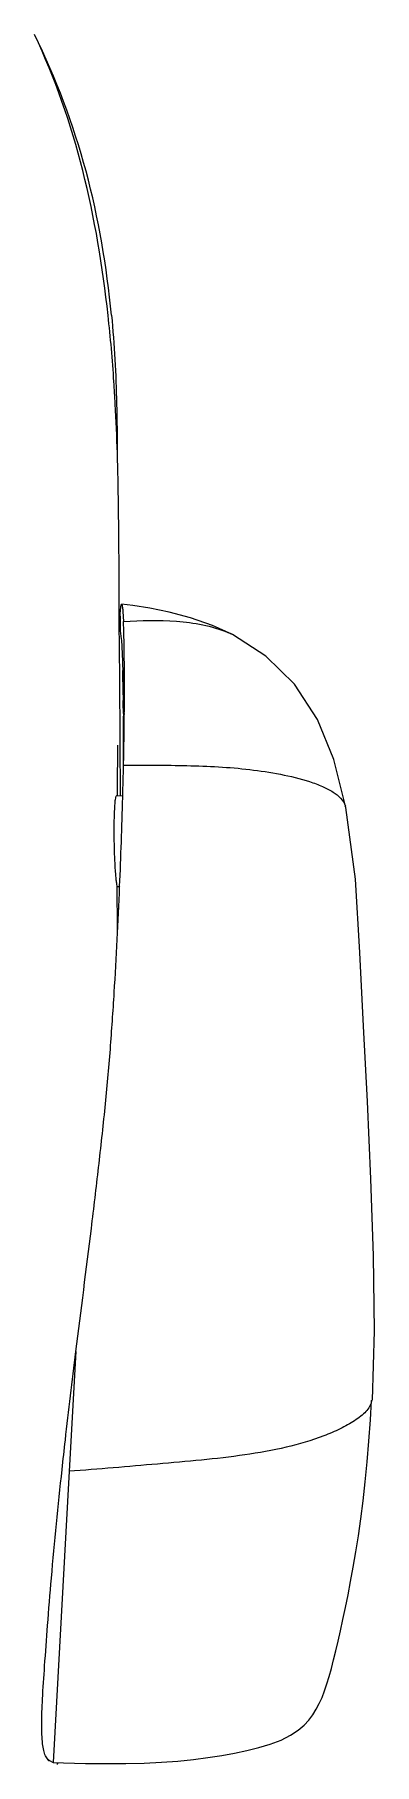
# Model space of a CAD drawing. Header units: millimetres. Extents: x 0 to 841, y 0 to 594.
# Drawn here: x 765.8 to 777, y 295.7 to 352.9 of the extents above; entities that cross this region are included whole.
import ezdxf

# ---------------------------------------------------------------- set-up
doc = ezdxf.new("R2010")
doc.units = ezdxf.units.MM
doc.header["$LTSCALE"] = 46.255
doc.layers.get('0').update_dxf_attribs({"linetype": 'CONTINUOUS'})

msp = doc.modelspace()

# ---------------------------------------------------------------- linework, layer by layer
at = {"color": 7, "linetype": 'CONTINUOUS'}
for p, q in [((768.572, 331.637), (768.559, 333.489)), ((772.304, 333.055), (772.304, 333.054)), ((768.671, 331.932), (768.671, 331.908)), ((768.671, 331.908), (768.672, 331.865)), ((768.708, 331.929), (768.708, 331.929)), ((768.728, 331.881), (768.728, 331.932)), ((768.687, 331.059), (768.688, 331.002)), ((768.688, 331.002), (768.69, 330.877)), ((768.712, 331.151), (768.712, 331.021)), ((768.712, 331.021), (768.713, 330.874)), ((768.719, 331.058), (768.72, 330.885)), ((768.72, 330.885), (768.72, 330.874)), ((768.694, 330.45), (768.695, 330.354)), ((768.714, 330.489), (768.714, 330.444)), ((768.714, 330.444), (768.714, 330.26)), ((768.725, 330.353), (768.726, 330.443)), ((768.675, 327.706), (768.464, 327.717)), ((768.465, 327.72), (768.466, 327.72)), ((768.674, 327.668), (768.675, 327.706)), ((776.054, 327.332), (776.054, 327.331)), ((768.492, 324.713), (768.492, 324.743)), ((768.569, 324.707), (768.505, 324.71)), ((768.57, 324.717), (768.571, 324.727)), ((767.114, 309.33), (766.897, 305.368)), ((776.913, 307.727), (776.913, 307.715)), ((766.898, 305.368), (766.373, 295.737)), ((766.247, 295.791), (766.209, 295.793)), ((766.248, 295.799), (766.373, 295.737)), ((766.508, 295.67), (766.515, 295.685)), ((766.515, 295.685), (766.53, 295.723))]:
    msp.add_line(p, q, dxfattribs=at)
for points in [[(768.559, 333.489), (768.549, 335.066), (768.54, 336.369), (768.531, 337.345)], [(772.304, 333.054), (771.647, 333.352), (770.911, 333.611), (770.206, 333.802), (769.57, 333.931), (769.009, 334.015), (768.635, 334.057)], [(776.054, 327.331), (775.657, 328.926), (775.123, 330.241), (774.359, 331.416), (773.413, 332.347), (772.304, 333.055)], [(768.601, 327.704), (768.588, 329.538), (768.572, 331.637)], [(776.943, 307.725), (777.006, 310.014), (776.978, 312.504), (776.89, 315.052), (776.773, 317.601), (776.644, 320.097), (776.524, 322.539), (776.374, 324.961), (776.054, 327.332)], [(766.373, 295.737), (766.712, 295.724), (767.444, 295.704), (768.13, 295.696), (768.775, 295.699), (769.384, 295.714), (769.959, 295.741), (770.501, 295.782), (771.012, 295.834), (771.494, 295.896), (771.949, 295.967), (772.375, 296.045), (772.778, 296.129), (773.175, 296.227), (773.557, 296.341), (773.913, 296.477), (774.227, 296.634), (774.479, 296.799), (774.679, 296.968), (774.838, 297.139), (774.969, 297.314), (775.082, 297.495), (775.181, 297.687), (775.271, 297.889), (775.354, 298.104), (775.432, 298.334), (775.508, 298.58), (775.582, 298.845), (775.655, 299.128), (775.728, 299.429), (775.803, 299.75), (775.882, 300.094), (775.963, 300.463), (776.047, 300.857), (776.133, 301.276), (776.219, 301.723), (776.306, 302.198), (776.392, 302.702), (776.475, 303.235), (776.555, 303.799), (776.631, 304.395), (776.703, 305.023), (776.768, 305.681), (776.826, 306.365), (776.876, 307.076), (776.913, 307.715)]]:
    msp.add_lwpolyline(points, dxfattribs=at)
for centre, radius, start, end in [((697.253, 336.857), 71.275, 1.76879, 3.07668), ((675.876, 336.198), 92.662, 0.70881, 1.76774), ((701.264, 331.517), 67.465, 0.35226, 1.04024), ((771.109, 330.713), 2.629, 62.9628, 66.4907), ((710.852, 330.461), 57.837, 1.21044, 1.39093), ((685.715, 329.94), 82.98, 0.77218, 1.20347), ((621.141, 330.406), 147.573, 0.28895, 0.43916), ((725.083, 331.056), 43.634, 0.8193, 0.9555), ((699.375, 330.728), 69.345, 0.27216, 0.78612), ((682.438, 331.386), 86.292, 0.19926, 0.32828), ((669.162, 331.352), 99.568, 359.83356, 0.19231), ((656.561, 329.532), 112.136, 0.46881, 0.6874), ((624.884, 330.388), 143.83, 0.03995, 0.19335), ((660.985, 330.498), 107.735, 0.01711, 0.19972), ((657.196, 331.39), 111.533, 359.51371, 359.83202), ((630.841, 329.338), 137.857, 359.90343, 0.42212), ((632.687, 331.645), 136.044, 358.93302, 359.45597), ((1336.142, 326.71), 567.652, 179.72889, 179.89812), ((600.94, 332.298), 167.797, 358.43173, 358.78485), ((590.556, 329.34), 178.143, 359.80909, 359.92485), ((620.033, 331.871), 148.7, 358.79362, 358.93677), ((768.464, 327.715), 0.00458, 86.8979, 99.0719), ((561.986, 333.431), 206.768, 357.58736, 358.40276), ((775.549, 327.235), 0.514, 10.8142, 16.2824), ((776.55, 307.734), 0.363, 353.9206, 357.0407)]:
    msp.add_arc(centre, radius, start, end, dxfattribs=at)
for points, knots in [([(768.188, 343.617), (768.011, 345.229), (767.488, 348.408), (766.436, 351.469), (765.753, 352.907)], [0, 0, 0, 0, 0.504606, 1, 1, 1, 1]), ([(768.3, 343.625), (768.146, 345.229), (767.607, 348.424), (766.467, 351.465), (765.755, 352.91)], [0, 0, 0, 0, 0.5001, 1, 1, 1, 1]), ([(768.425, 340.682), (768.411, 340.928), (768.353, 341.908), (768.269, 342.887), (768.188, 343.617)], [0, 0, 0, 0, 0.251111, 1, 1, 1, 1]), ([(768.586, 333.661), (768.589, 333.735), (768.594, 333.842), (768.609, 333.976), (768.617, 334.027), (768.629, 334.057), (768.635, 334.057)], [0, 0, 0, 0, 0.549751, 0.822964, 0.955024, 1, 1, 1, 1]), ([(768.635, 334.057), (768.641, 334.056), (768.648, 334.035), (768.656, 334.005), (768.664, 333.952), (768.671, 333.886), (768.678, 333.805), (768.687, 333.671), (768.693, 333.565), (768.696, 333.49)], [0, 0, 0, 0, 0.028464, 0.089872, 0.181196, 0.29959, 0.442692, 0.608207, 1, 1, 1, 1]), ([(768.587, 333.662), (768.585, 333.623), (768.581, 333.453), (768.583, 333.284), (768.584, 333.154)], [0, 0, 0, 0, 0.234684, 1, 1, 1, 1]), ([(768.584, 333.154), (768.599, 333.1), (768.619, 332.96), (768.631, 332.819), (768.637, 332.735)], [0, 0, 0, 0, 0.397769, 1, 1, 1, 1]), ([(768.696, 333.49), (769.28, 333.523), (770.162, 333.555), (771.323, 333.4), (771.89, 333.24), (772.157, 333.124)], [0, 0, 0, 0, 0.500293, 0.750728, 1, 1, 1, 1]), ([(768.718, 332.742), (768.717, 332.811), (768.711, 333.061), (768.704, 333.31), (768.696, 333.49)], [0, 0, 0, 0, 0.277105, 1, 1, 1, 1]), ([(768.637, 332.735), (768.641, 332.681), (768.657, 332.413), (768.665, 332.145), (768.671, 331.932)], [0, 0, 0, 0, 0.202285, 1, 1, 1, 1]), ([(768.708, 331.929), (768.706, 331.929), (768.709, 331.917), (768.706, 331.912), (768.706, 331.906)], [0, 0, 0, 0, 0.234946, 1, 1, 1, 1]), ([(768.712, 331.783), (768.711, 331.813), (768.711, 331.855), (768.708, 331.903), (768.71, 331.922), (768.708, 331.929)], [0, 0, 0, 0, 0.615423, 0.864237, 1, 1, 1, 1]), ([(768.7, 328.74), (769.05, 328.74), (769.749, 328.737), (770.798, 328.725), (771.842, 328.687), (772.875, 328.602), (773.885, 328.448), (774.69, 328.258), (775.273, 328.044), (775.705, 327.827), (775.985, 327.576), (776.043, 327.379)], [0, 0, 0, 0, 0.136659, 0.273477, 0.409723, 0.544799, 0.678487, 0.808589, 0.86771, 0.9199, 1, 1, 1, 1]), ([(768.505, 324.713), (768.494, 324.714), (768.486, 324.769), (768.468, 324.84), (768.454, 324.985), (768.437, 325.165), (768.422, 325.39), (768.405, 325.742), (768.391, 326.21), (768.389, 326.679), (768.396, 327.033), (768.404, 327.26), (768.416, 327.443), (768.427, 327.589), (768.444, 327.663), (768.452, 327.718), (768.464, 327.72)], [0, 0, 0, 0, 0.011054, 0.039956, 0.086151, 0.147948, 0.223016, 0.308575, 0.498032, 0.688027, 0.774147, 0.849838, 0.912227, 0.958941, 0.988346, 1, 1, 1, 1]), ([(767.114, 309.33), (767.292, 310.689), (767.556, 312.72), (767.874, 315.413), (768.094, 317.389), (768.267, 319.317), (768.432, 321.754), (768.521, 323.547), (768.57, 324.717)], [0, 0, 0, 0, 0.265899, 0.397346, 0.526223, 0.651659, 0.77285, 1, 1, 1, 1]), ([(766.665, 305.426), (766.7, 305.751), (766.844, 307.053), (766.998, 308.354), (767.114, 309.33)], [0, 0, 0, 0, 0.249577, 1, 1, 1, 1]), ([(776.911, 307.696), (776.897, 307.565), (776.768, 307.377), (776.553, 307.184), (776.271, 306.983), (775.863, 306.761), (775.114, 306.441), (774.058, 306.135), (772.698, 305.894), (771.271, 305.735), (769.819, 305.609), (768.36, 305.483), (767.385, 305.405), (766.898, 305.368)], [0, 0, 0, 0, 0.037306, 0.05934, 0.083183, 0.135078, 0.191394, 0.314276, 0.446627, 0.583619, 0.722165, 0.860964, 1, 1, 1, 1]), ([(766.115, 295.959), (766.09, 296.013), (766.051, 296.144), (765.997, 296.484), (765.984, 297.055), (766.016, 297.912), (766.091, 299.008), (766.187, 300.342), (766.362, 302.511), (766.535, 304.23), (766.665, 305.426)], [0, 0, 0, 0, 0.018769, 0.042878, 0.108366, 0.198307, 0.313609, 0.454939, 0.620476, 1, 1, 1, 1]), ([(766.248, 295.799), (766.235, 295.806), (766.176, 295.845), (766.138, 295.909), (766.115, 295.959)], [0, 0, 0, 0, 0.208913, 1, 1, 1, 1]), ([(766.209, 295.796), (766.207, 295.796), (766.191, 295.804), (766.194, 295.824), (766.194, 295.837)], [0, 0, 0, 0, 0.158616, 1, 1, 1, 1])]:
    msp.add_open_spline(points, degree=3, knots=knots, dxfattribs=at)
for points in [[(768.3, 343.625), (768.394, 342.648), (768.446, 341.667), (768.469, 340.686)], [(768.469, 340.686), (768.482, 340.143), (768.488, 339.6), (768.492, 339.057)], [(768.496, 323.116), (768.494, 323.648), (768.493, 324.181), (768.492, 324.713)]]:
    msp.add_open_spline(points, degree=3, dxfattribs=at)

doc.saveas('drawing.dxf')
